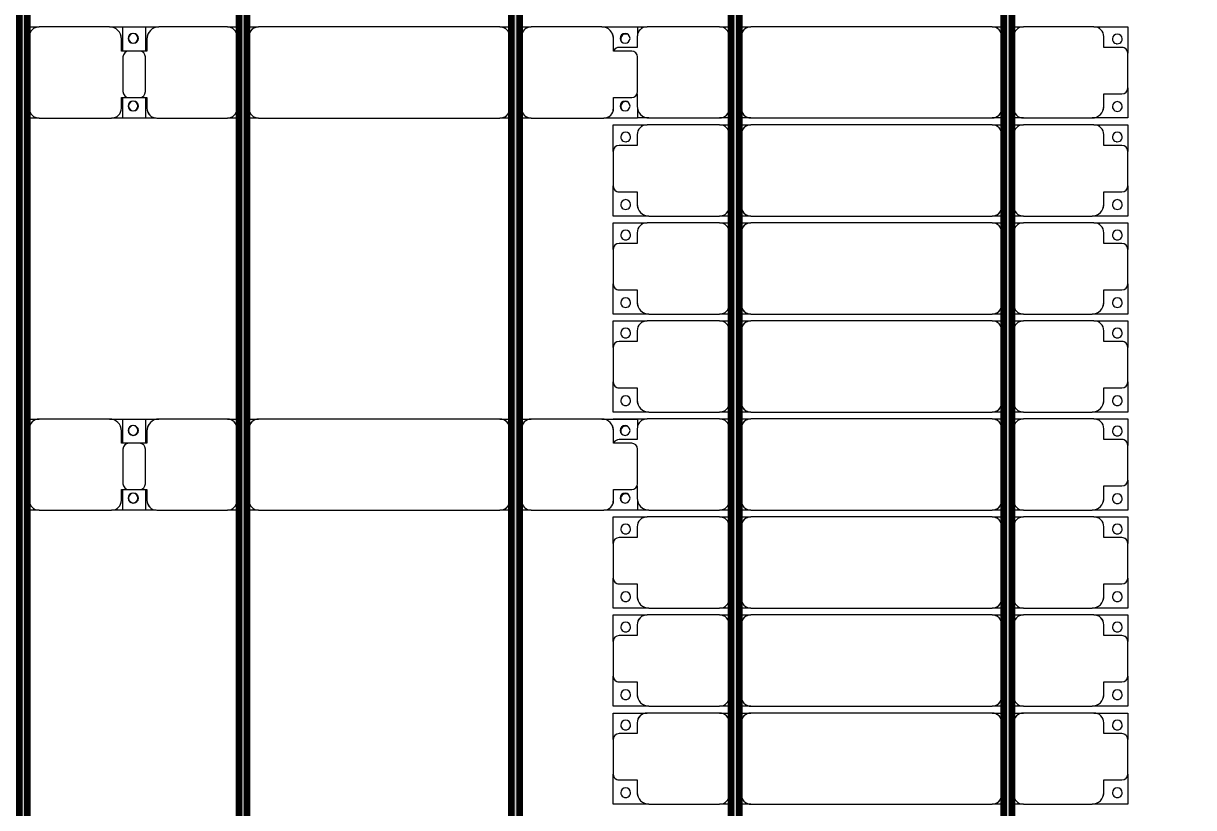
# Model space of a CAD drawing. Header units: millimetres. Extents: x 312848 to 517332, y -142134 to -35114.
# Drawn here: x 394305 to 400272, y -57078 to -53078 of the extents above; entities that cross this region are included whole.
import ezdxf

# ---------------------------------------------------------------- set-up
doc = ezdxf.new("R2010")
doc.units = ezdxf.units.MM
for name, color, linetype, lineweight in [('A-ANNO-DIMS', 211, 'Continuous', 9), ('A-ANNO-DIMS-500', 211, 'Continuous', 9), ('A-GENM', 13, 'Continuous', 9), ('S-BEAM', 12, 'Continuous', 9)]:
    doc.layers.add(name, color=color, linetype=linetype, lineweight=lineweight)
doc.styles.add('Trebuchet MS', font='trebuc.ttf', dxfattribs={"width": 0.8, "height": 1500})
doc.dimstyles.new('Arc_Length_-_3mm_Trebuchet_MS_3', dxfattribs={"dimscale": 304.8, "dimtxt": 1546.42636, "dimasz": 1.64042, "dimexe": 2.46063, "dimexo": 2.46063, "dimgap": 0.492126, "dimtad": 1, "dimdec": 0, "dimrnd": 10, "dimzin": 0, "dimdsep": 46, "dimtxsty": 'Trebuchet MS', "dimblk1": 'OBLIQUE', "dimblk2": 'OBLIQUE', "dimsah": 1, "dimcen": 0.09, "dimdle": 1.64042, "dimazin": 0, "dimtfac": 1, "dimtdec": 4, "dimtix": 1, "dimtmove": 0, "dimatfit": 3, "dimfxl": 1, "dimtvp": 1, "dimtfill": 1, "dimtolj": 1, "dimtzin": 0, "dimarcsym": 2})

# ---------------------------------------------------------------- blocks, each defined once
blk = doc.blocks.new('Dai phao do pin - DẢI PHAO ĐỠ PIN-V1-KHUNG KẾT CẤU BÈ PIN 3')
at = {"layer": 'A-GENM', "color": 7}
for p, q in [((65970, 241.6), (66029.7, 241.6)), ((66389.7, 241.6), (66029.7, 241.6)), ((66389.7, 241.6), (66572.2, 241.6)), ((66457.8, 241.6), (66640.3, 241.6)), ((66457.8, 118.2), (66457.8, 241.6)), ((66572.2, 241.6), (66572.2, 118.2)), ((66990.3, 241.6), (66640.3, 241.6)), ((66990.3, 241.6), (67050, 241.6)), ((67090, 241.6), (67149.7, 241.6)), ((68380.3, 241.6), (67149.7, 241.6)), ((68380.3, 241.6), (68440, 241.6)), ((68480, 241.6), (68539.7, 241.6)), ((68899.7, 241.6), (68539.7, 241.6)), ((68899.7, 241.6), (69082.2, 241.6)), ((69082.2, 241.6), (69082.2, 196.5)), ((65979.7, 191.6), (65979.7, -173.4)), ((66449.7, 118.2), (66449.7, 181.6)), ((66580.3, 181.6), (66580.3, 118.2)), ((67040.3, -173.4), (67040.3, 191.6)), ((67099.7, 191.6), (67099.7, -173.4)), ((68430.3, -173.4), (68430.3, 191.6)), ((68489.7, 191.6), (68489.7, -173.4)), ((68959.7, 118.2), (68959.7, 181.6)), ((66542.2, 118.2), (66449.7, 118.2)), ((66457.8, 88.2), (66457.8, -88.2)), ((66580.3, 118.2), (66487.8, 118.2)), ((66572.2, -88.2), (66572.2, 88.2)), ((69052.2, 118.2), (68959.7, 118.2)), ((69082.2, -88.2), (69082.2, 88.2)), ((66449.7, -173.4), (66449.7, -118.2)), ((66449.7, -118.2), (66542.2, -118.2)), ((66457.8, -223.4), (66457.8, -118.2)), ((66487.8, -118.2), (66580.3, -118.2)), ((66572.2, -118.2), (66572.2, -223.4)), ((66580.3, -118.2), (66580.3, -173.4)), ((68959.7, -173.4), (68959.7, -118.2)), ((68959.7, -118.2), (69052.2, -118.2)), ((69082.2, -169.7), (69082.2, -223.4)), ((66029.7, -223.4), (65970, -223.4)), ((66029.7, -223.4), (66399.7, -223.4)), ((66572.2, -223.4), (66399.7, -223.4)), ((66626.5, -223.4), (66457.8, -223.4)), ((66630.3, -223.4), (66990.3, -223.4)), ((67050, -223.4), (66990.3, -223.4)), ((67149.7, -223.4), (67090, -223.4)), ((67149.7, -223.4), (68380.3, -223.4)), ((68440, -223.4), (68380.3, -223.4)), ((68539.7, -223.4), (68480, -223.4)), ((68539.7, -223.4), (68909.7, -223.4)), ((69082.2, -223.4), (68909.7, -223.4))]:
    blk.add_line(p, q, dxfattribs=at)
for centre, radius, start, end in [((66029.7, 191.6), 50, 90, 180), ((66389.7, 181.6), 60, 0, 90), ((66640.3, 181.6), 60, 90, 180), ((66990.3, 191.6), 50, 0, 90), ((67149.7, 191.6), 50, 90, 180), ((67149.7, 191.6), 50, 105, 180), ((68380.3, 191.6), 50, 0, 90), ((68380.3, 191.6), 50, 15, 90), ((68539.7, 191.6), 50, 90, 180), ((68899.7, 181.6), 60, 360, 90), ((66029.7, 191.6), 50, 135, 180), ((66389.7, 181.6), 60, 0, 30), ((66508.6, 183.2), 25, 0, 180), ((66508.6, 183.2), 25, 180, 0), ((66511.4, 183.2), 25, 0, 180), ((66511.4, 183.2), 25, 180, 360), ((66640.3, 181.6), 60, 150, 180), ((66990.3, 191.6), 50, 0, 45), ((68539.7, 191.6), 50, 135, 180), ((68899.7, 181.6), 60, 360, 30), ((69018.6, 183.2), 25, 0, 180), ((69018.6, 183.2), 25, 180, 0), ((66487.8, 88.2), 30, 90, 180), ((66542.2, 88.2), 30, 0, 90), ((69052.2, 88.2), 30, 0, 90), ((66487.8, -88.2), 30, 180, 270), ((66542.2, -88.2), 30, 270, 0), ((69052.2, -88.2), 30, 270, 0), ((69052.2, -88.2), 30, 300, 330), ((66029.7, -173.4), 50, 180, 270), ((66029.7, -173.4), 50, 180, 225), ((66399.7, -173.4), 50, 270, 0), ((66399.7, -173.4), 50, 315, 0), ((66508.6, -161.8), 25, 0, 180), ((66508.6, -161.8), 25, 180, 360), ((66511.4, -161.8), 25, 0, 180), ((66511.4, -161.8), 25, 180, 0), ((66630.3, -173.4), 50, 180, 270), ((66630.3, -173.4), 50, 180, 225), ((66990.3, -173.4), 50, 270, 0), ((66990.3, -173.4), 50, 315, 0), ((67149.7, -173.4), 50, 180, 270), ((67149.7, -173.4), 50, 180, 270), ((68380.3, -173.4), 50, 270, 0), ((68380.3, -173.4), 50, 285, 0), ((68539.7, -173.4), 50, 180, 270), ((68539.7, -173.4), 50, 180, 225), ((68909.7, -173.4), 50, 270, 0), ((68909.7, -173.4), 50, 315, 0), ((69018.6, -161.8), 25, 0, 180), ((69018.6, -161.8), 25, 180, 0)]:
    blk.add_arc(centre, radius, start, end, dxfattribs=at)
blk = doc.blocks.new('Dai phao do pin - DẢI PHAO ĐỠ PIN-V11-KHUNG KẾT CẤU BÈ PIN 3')
at = {"layer": 'A-GENM', "color": 7}
for p, q in [((65970, 241.6), (66029.7, 241.6)), ((66389.7, 241.6), (66029.7, 241.6)), ((66389.7, 241.6), (66572.2, 241.6)), ((66457.8, 241.6), (66640.3, 241.6)), ((66457.8, 118.2), (66457.8, 241.6)), ((66572.2, 241.6), (66572.2, 118.2)), ((66990.3, 241.6), (66640.3, 241.6)), ((66990.3, 241.6), (67050, 241.6)), ((67090, 241.6), (67149.7, 241.6)), ((68380.3, 241.6), (67149.7, 241.6)), ((68380.3, 241.6), (68440, 241.6)), ((68480, 241.6), (68539.7, 241.6)), ((68899.7, 241.6), (68539.7, 241.6)), ((68899.7, 241.6), (69082.2, 241.6)), ((69082.2, 241.6), (69082.2, 196.5)), ((65979.7, 191.6), (65979.7, -173.4)), ((66449.7, 118.2), (66449.7, 181.6)), ((66580.3, 181.6), (66580.3, 118.2)), ((67040.3, -173.4), (67040.3, 191.6)), ((67099.7, 191.6), (67099.7, -173.4)), ((68430.3, -173.4), (68430.3, 191.6)), ((68489.7, 191.6), (68489.7, -173.4)), ((68959.7, 118.2), (68959.7, 181.6)), ((66542.2, 118.2), (66449.7, 118.2)), ((66457.8, 88.2), (66457.8, -88.2)), ((66580.3, 118.2), (66487.8, 118.2)), ((66572.2, -88.2), (66572.2, 88.2)), ((69052.2, 118.2), (68959.7, 118.2)), ((69082.2, -88.2), (69082.2, 88.2)), ((66449.7, -173.4), (66449.7, -118.2)), ((66449.7, -118.2), (66542.2, -118.2)), ((66457.8, -223.4), (66457.8, -118.2)), ((66487.8, -118.2), (66580.3, -118.2)), ((66572.2, -118.2), (66572.2, -223.4)), ((66580.3, -118.2), (66580.3, -173.4)), ((68959.7, -173.4), (68959.7, -118.2)), ((68959.7, -118.2), (69052.2, -118.2)), ((69082.2, -169.7), (69082.2, -223.4)), ((66029.7, -223.4), (65970, -223.4)), ((66029.7, -223.4), (66399.7, -223.4)), ((66572.2, -223.4), (66399.7, -223.4)), ((66626.5, -223.4), (66457.8, -223.4)), ((66630.3, -223.4), (66990.3, -223.4)), ((67050, -223.4), (66990.3, -223.4)), ((67149.7, -223.4), (67090, -223.4)), ((67149.7, -223.4), (68380.3, -223.4)), ((68440, -223.4), (68380.3, -223.4)), ((68539.7, -223.4), (68480, -223.4)), ((68539.7, -223.4), (68909.7, -223.4)), ((69082.2, -223.4), (68909.7, -223.4))]:
    blk.add_line(p, q, dxfattribs=at)
for centre, radius, start, end in [((66029.7, 191.6), 50, 90, 180), ((66389.7, 181.6), 60, 0, 90), ((66640.3, 181.6), 60, 90, 180), ((66990.3, 191.6), 50, 0, 90), ((67149.7, 191.6), 50, 90, 180), ((67149.7, 191.6), 50, 105, 180), ((68380.3, 191.6), 50, 0, 90), ((68380.3, 191.6), 50, 15, 90), ((68539.7, 191.6), 50, 90, 180), ((68899.7, 181.6), 60, 360, 90), ((66029.7, 191.6), 50, 135, 180), ((66389.7, 181.6), 60, 0, 30), ((66508.6, 183.2), 25, 0, 180), ((66508.6, 183.2), 25, 180, 0), ((66511.4, 183.2), 25, 0, 180), ((66511.4, 183.2), 25, 180, 360), ((66640.3, 181.6), 60, 150, 180), ((66990.3, 191.6), 50, 0, 45), ((68539.7, 191.6), 50, 135, 180), ((68899.7, 181.6), 60, 360, 30), ((69018.6, 183.2), 25, 0, 180), ((69018.6, 183.2), 25, 180, 0), ((66487.8, 88.2), 30, 90, 180), ((66542.2, 88.2), 30, 0, 90), ((69052.2, 88.2), 30, 0, 90), ((66487.8, -88.2), 30, 180, 270), ((66542.2, -88.2), 30, 270, 0), ((69052.2, -88.2), 30, 270, 0), ((69052.2, -88.2), 30, 300, 330), ((66029.7, -173.4), 50, 180, 270), ((66029.7, -173.4), 50, 180, 225), ((66399.7, -173.4), 50, 270, 0), ((66399.7, -173.4), 50, 315, 0), ((66508.6, -161.8), 25, 0, 180), ((66508.6, -161.8), 25, 180, 360), ((66511.4, -161.8), 25, 0, 180), ((66511.4, -161.8), 25, 180, 0), ((66630.3, -173.4), 50, 180, 270), ((66630.3, -173.4), 50, 180, 225), ((66990.3, -173.4), 50, 270, 0), ((66990.3, -173.4), 50, 315, 0), ((67149.7, -173.4), 50, 180, 270), ((67149.7, -173.4), 50, 180, 270), ((68380.3, -173.4), 50, 270, 0), ((68380.3, -173.4), 50, 285, 0), ((68539.7, -173.4), 50, 180, 270), ((68539.7, -173.4), 50, 180, 225), ((68909.7, -173.4), 50, 270, 0), ((68909.7, -173.4), 50, 315, 0), ((69018.6, -161.8), 25, 0, 180), ((69018.6, -161.8), 25, 180, 0)]:
    blk.add_arc(centre, radius, start, end, dxfattribs=at)
blk = doc.blocks.new('Dải phao đi lại kèm đỡ invester - DẢI PHAO ĐI LẠI-V20-KHUNG KẾT CẤU BÈ PIN 3')
at = {"layer": 'A-GENM', "color": 7}
for p, q in [((76258.4, 1312.2), (76411.8, 1312.2)), ((76258.4, 1129.7), (76258.4, 1312.2)), ((76381.8, 1282.2), (76381.8, 1189.7)), ((76588.2, 1312.2), (76411.8, 1312.2)), ((76588.2, 1312.2), (76723.4, 1312.2)), ((76618.2, 1189.7), (76618.2, 1282.2)), ((76723.4, 1312.2), (76723.4, 1139.7)), ((76758.4, 1312.2), (76911.8, 1312.2)), ((76758.4, 1129.7), (76758.4, 1312.2)), ((76881.8, 1282.2), (76881.8, 1189.7)), ((77088.2, 1312.2), (76911.8, 1312.2)), ((77088.2, 1312.2), (77223.4, 1312.2)), ((77118.2, 1189.7), (77118.2, 1282.2)), ((77223.4, 1312.2), (77223.4, 1139.7)), ((77258.4, 1312.2), (77411.8, 1312.2)), ((77258.4, 1129.7), (77258.4, 1312.2)), ((77381.8, 1282.2), (77381.8, 1189.7)), ((77588.2, 1312.2), (77411.8, 1312.2)), ((77588.2, 1312.2), (77723.4, 1312.2)), ((77618.2, 1189.7), (77618.2, 1282.2)), ((77723.4, 1312.2), (77723.4, 1139.7)), ((77794.6, 1312.2), (77803.5, 1312.2)), ((78118.2, 1189.7), (78118.2, 1282.2)), ((78169.7, 1312.2), (78176.8, 1312.2)), ((78223.4, 1312.2), (78223.4, 1139.7)), ((78258.4, 1312.2), (78411.8, 1312.2)), ((78258.4, 1129.7), (78258.4, 1312.2)), ((78381.8, 1282.2), (78381.8, 1189.7)), ((78588.2, 1312.2), (78411.8, 1312.2)), ((78588.2, 1312.2), (78723.4, 1312.2)), ((78618.2, 1189.7), (78618.2, 1282.2)), ((78723.4, 1312.2), (78723.4, 1139.7)), ((78758.4, 1312.2), (78911.8, 1312.2)), ((78758.4, 1129.7), (78758.4, 1312.2)), ((78881.8, 1282.2), (78881.8, 1189.7)), ((79088.2, 1312.2), (78911.8, 1312.2)), ((79088.2, 1312.2), (79223.4, 1312.2)), ((79118.2, 1189.7), (79118.2, 1282.2)), ((79223.4, 1312.2), (79223.4, 1139.7)), ((79258.4, 1312.2), (79411.8, 1312.2)), ((79258.4, 1129.7), (79258.4, 1312.2)), ((79381.8, 1282.2), (79381.8, 1189.7)), ((79588.2, 1312.2), (79411.8, 1312.2)), ((79588.2, 1312.2), (79723.4, 1312.2)), ((79618.2, 1189.7), (79618.2, 1282.2)), ((79723.4, 1312.2), (79723.4, 1139.7)), ((79794.6, 1312.2), (79803.5, 1312.2)), ((80118.2, 1189.7), (80118.2, 1282.2)), ((80170, 1312.2), (80176.8, 1312.2)), ((80223.4, 1312.2), (80223.4, 1139.7)), ((76381.8, 1189.7), (76318.4, 1189.7)), ((76673.4, 1189.7), (76618.2, 1189.7)), ((76723.4, 769.7), (76723.4, 1139.7)), ((76881.8, 1189.7), (76818.4, 1189.7)), ((77173.4, 1189.7), (77118.2, 1189.7)), ((77223.4, 769.7), (77223.4, 1139.7)), ((77381.8, 1189.7), (77318.4, 1189.7)), ((77673.4, 1189.7), (77618.2, 1189.7)), ((77723.4, 769.7), (77723.4, 1139.7)), ((77758.4, 1129.7), (77758.4, 1188.8)), ((77881.8, 1189.7), (77818.4, 1189.7)), ((78173.4, 1189.7), (78118.2, 1189.7)), ((78223.4, 769.7), (78223.4, 1139.7)), ((78381.8, 1189.7), (78318.4, 1189.7)), ((78673.4, 1189.7), (78618.2, 1189.7)), ((78723.4, 769.7), (78723.4, 1139.7)), ((78881.8, 1189.7), (78818.4, 1189.7)), ((79173.4, 1189.7), (79118.2, 1189.7)), ((79223.4, 769.7), (79223.4, 1139.7)), ((79381.8, 1189.7), (79318.4, 1189.7)), ((79673.4, 1189.7), (79618.2, 1189.7)), ((79723.4, 769.7), (79723.4, 1139.7)), ((79758.4, 1129.7), (79758.4, 1188.8)), ((79881.8, 1189.7), (79818.4, 1189.7)), ((80173.4, 1189.7), (80118.2, 1189.7)), ((80223.4, 769.7), (80223.4, 1139.7)), ((76258.4, 1129.7), (76258.4, 769.7)), ((76758.4, 1129.7), (76758.4, 769.7)), ((77258.4, 1129.7), (77258.4, 769.7)), ((77758.4, 1129.7), (77758.4, 769.7)), ((78258.4, 1129.7), (78258.4, 769.7)), ((78758.4, 1129.7), (78758.4, 769.7)), ((79258.4, 1129.7), (79258.4, 769.7)), ((79758.4, 1129.7), (79758.4, 769.7)), ((76258.4, 710), (76258.4, 769.7)), ((76308.4, 719.7), (76673.4, 719.7)), ((76723.4, 769.7), (76723.4, 710)), ((76758.4, 710), (76758.4, 769.7)), ((76808.4, 719.7), (77173.4, 719.7)), ((77223.4, 769.7), (77223.4, 710)), ((77258.4, 710), (77258.4, 769.7)), ((77308.4, 719.7), (77673.4, 719.7)), ((77723.4, 769.7), (77723.4, 710)), ((77758.4, 710), (77758.4, 769.7)), ((77808.4, 719.7), (78173.4, 719.7)), ((78223.4, 769.7), (78223.4, 710)), ((78258.4, 710), (78258.4, 769.7)), ((78308.4, 719.7), (78673.4, 719.7)), ((78723.4, 769.7), (78723.4, 710)), ((78758.4, 710), (78758.4, 769.7)), ((78808.4, 719.7), (79173.4, 719.7)), ((79223.4, 769.7), (79223.4, 710)), ((79258.4, 710), (79258.4, 769.7)), ((79308.4, 719.7), (79673.4, 719.7)), ((79723.4, 769.7), (79723.4, 710)), ((79758.4, 710), (79758.4, 769.7)), ((79808.4, 719.7), (80173.4, 719.7)), ((80223.4, 769.7), (80223.4, 710)), ((76258.4, 610.3), (76258.4, 670)), ((76673.4, 660.3), (76308.4, 660.3)), ((76723.4, 670), (76723.4, 610.3)), ((76758.4, 610.3), (76758.4, 670)), ((77173.4, 660.3), (76808.4, 660.3)), ((77223.4, 670), (77223.4, 610.3)), ((77258.4, 610.3), (77258.4, 670)), ((77673.4, 660.3), (77308.4, 660.3)), ((77723.4, 670), (77723.4, 610.3)), ((77758.4, 610.3), (77758.4, 670)), ((78173.4, 660.3), (77808.4, 660.3)), ((78223.4, 670), (78223.4, 610.3)), ((78258.4, 610.3), (78258.4, 670)), ((78673.4, 660.3), (78308.4, 660.3)), ((78723.4, 670), (78723.4, 610.3)), ((78758.4, 610.3), (78758.4, 670)), ((79173.4, 660.3), (78808.4, 660.3)), ((79223.4, 670), (79223.4, 610.3)), ((79258.4, 610.3), (79258.4, 670)), ((79673.4, 660.3), (79308.4, 660.3)), ((79723.4, 670), (79723.4, 610.3)), ((79758.4, 610.3), (79758.4, 670)), ((80173.4, 660.3), (79808.4, 660.3)), ((80223.4, 670), (80223.4, 610.3)), ((76258.4, 610.3), (76258.4, -620.3)), ((76723.4, -620.3), (76723.4, 610.3)), ((76758.4, 610.3), (76758.4, -620.3)), ((77223.4, -620.3), (77223.4, 610.3)), ((77258.4, 610.3), (77258.4, -620.3)), ((77723.4, -620.3), (77723.4, 610.3)), ((77758.4, 610.3), (77758.4, -620.3)), ((78223.4, -620.3), (78223.4, 610.3)), ((78258.4, 610.3), (78258.4, -620.3)), ((78723.4, -620.3), (78723.4, 610.3)), ((78758.4, 610.3), (78758.4, -620.3)), ((79223.4, -620.3), (79223.4, 610.3)), ((79258.4, 610.3), (79258.4, -620.3)), ((79723.4, -620.3), (79723.4, 610.3)), ((79758.4, 610.3), (79758.4, -620.3)), ((80223.4, -620.3), (80223.4, 610.3)), ((76258.4, -680), (76258.4, -620.3)), ((76723.4, -620.3), (76723.4, -680)), ((76758.4, -680), (76758.4, -620.3)), ((77223.4, -620.3), (77223.4, -680)), ((77258.4, -680), (77258.4, -620.3)), ((77723.4, -620.3), (77723.4, -680)), ((77758.4, -680), (77758.4, -620.3)), ((78223.4, -620.3), (78223.4, -680)), ((78258.4, -680), (78258.4, -620.3)), ((78723.4, -620.3), (78723.4, -680)), ((78758.4, -680), (78758.4, -620.3)), ((79223.4, -620.3), (79223.4, -680)), ((79258.4, -680), (79258.4, -620.3)), ((79723.4, -620.3), (79723.4, -680)), ((79758.4, -680), (79758.4, -620.3)), ((80223.4, -620.3), (80223.4, -680)), ((76308.4, -670.3), (76673.4, -670.3)), ((76808.4, -670.3), (77173.4, -670.3)), ((77308.4, -670.3), (77673.4, -670.3)), ((77808.4, -670.3), (78173.4, -670.3)), ((78308.4, -670.3), (78673.4, -670.3)), ((78808.4, -670.3), (79173.4, -670.3)), ((79308.4, -670.3), (79673.4, -670.3)), ((79808.4, -670.3), (80173.4, -670.3)), ((76258.4, -779.7), (76258.4, -720)), ((76673.4, -729.7), (76308.4, -729.7)), ((76723.4, -720), (76723.4, -779.7)), ((76758.4, -779.7), (76758.4, -720)), ((77173.4, -729.7), (76808.4, -729.7)), ((77223.4, -720), (77223.4, -779.7)), ((77258.4, -779.7), (77258.4, -720)), ((77673.4, -729.7), (77308.4, -729.7)), ((77723.4, -720), (77723.4, -779.7)), ((77758.4, -779.7), (77758.4, -720)), ((78173.4, -729.7), (77808.4, -729.7)), ((78223.4, -720), (78223.4, -779.7)), ((78258.4, -779.7), (78258.4, -720)), ((78673.4, -729.7), (78308.4, -729.7)), ((78723.4, -720), (78723.4, -779.7)), ((78758.4, -779.7), (78758.4, -720)), ((79173.4, -729.7), (78808.4, -729.7)), ((79223.4, -720), (79223.4, -779.7)), ((79258.4, -779.7), (79258.4, -720)), ((79673.4, -729.7), (79308.4, -729.7)), ((79723.4, -720), (79723.4, -779.7)), ((79758.4, -779.7), (79758.4, -720)), ((80173.4, -729.7), (79808.4, -729.7)), ((80223.4, -720), (80223.4, -779.7)), ((76258.4, -779.7), (76258.4, -1129.7)), ((76723.4, -1139.7), (76723.4, -779.7)), ((76758.4, -779.7), (76758.4, -1129.7)), ((77223.4, -1139.7), (77223.4, -779.7)), ((77258.4, -779.7), (77258.4, -1129.7)), ((77723.4, -1139.7), (77723.4, -779.7)), ((77758.4, -779.7), (77758.4, -1129.7)), ((78223.4, -1139.7), (78223.4, -779.7)), ((78258.4, -779.7), (78258.4, -1129.7)), ((78723.4, -1139.7), (78723.4, -779.7)), ((78758.4, -779.7), (78758.4, -1129.7)), ((79223.4, -1139.7), (79223.4, -779.7)), ((79258.4, -779.7), (79258.4, -1129.7)), ((79723.4, -1139.7), (79723.4, -779.7)), ((79758.4, -779.7), (79758.4, -1129.7)), ((80223.4, -1139.7), (80223.4, -779.7)), ((76258.4, -1312.2), (76258.4, -1129.7)), ((76758.4, -1312.2), (76758.4, -1129.7)), ((77258.4, -1312.2), (77258.4, -1129.7)), ((77758.4, -1312.2), (77758.4, -1129.7)), ((78258.4, -1312.2), (78258.4, -1129.7)), ((78758.4, -1312.2), (78758.4, -1129.7)), ((79258.4, -1312.2), (79258.4, -1129.7)), ((79758.4, -1312.2), (79758.4, -1129.7)), ((76318.4, -1189.7), (76381.8, -1189.7)), ((76381.8, -1189.7), (76381.8, -1282.2)), ((76618.2, -1282.2), (76618.2, -1189.7)), ((76618.2, -1189.7), (76673.4, -1189.7)), ((76723.4, -1139.7), (76723.4, -1312.2)), ((76818.4, -1189.7), (76881.8, -1189.7)), ((76881.8, -1189.7), (76881.8, -1282.2)), ((77118.2, -1282.2), (77118.2, -1189.7)), ((77118.2, -1189.7), (77173.4, -1189.7)), ((77223.4, -1139.7), (77223.4, -1312.2)), ((77318.4, -1189.7), (77381.8, -1189.7)), ((77381.8, -1189.7), (77381.8, -1282.2)), ((77618.2, -1282.2), (77618.2, -1189.7)), ((77618.2, -1189.7), (77673.4, -1189.7)), ((77723.4, -1139.7), (77723.4, -1312.2)), ((77818.4, -1189.7), (77881.8, -1189.7)), ((77881.8, -1189.7), (77881.8, -1282.2)), ((78118.2, -1282.2), (78118.2, -1189.7)), ((78118.2, -1189.7), (78173.4, -1189.7)), ((78223.4, -1139.7), (78223.4, -1312.2)), ((78318.4, -1189.7), (78381.8, -1189.7)), ((78381.8, -1189.7), (78381.8, -1282.2)), ((78618.2, -1282.2), (78618.2, -1189.7)), ((78618.2, -1189.7), (78673.4, -1189.7)), ((78723.4, -1139.7), (78723.4, -1312.2)), ((78818.4, -1189.7), (78881.8, -1189.7)), ((78881.8, -1189.7), (78881.8, -1282.2)), ((79118.2, -1282.2), (79118.2, -1189.7)), ((79118.2, -1189.7), (79173.4, -1189.7)), ((79223.4, -1139.7), (79223.4, -1312.2)), ((79318.4, -1189.7), (79381.8, -1189.7)), ((79381.8, -1189.7), (79381.8, -1282.2)), ((79618.2, -1282.2), (79618.2, -1189.7)), ((79618.2, -1189.7), (79673.4, -1189.7)), ((79723.4, -1139.7), (79723.4, -1312.2)), ((79818.4, -1189.7), (79881.8, -1189.7)), ((79881.8, -1189.7), (79881.8, -1282.2)), ((80118.2, -1282.2), (80118.2, -1189.7)), ((80118.2, -1189.7), (80173.4, -1189.7)), ((80223.4, -1139.7), (80223.4, -1312.2)), ((76411.8, -1312.2), (76258.4, -1312.2)), ((76411.8, -1312.2), (76588.2, -1312.2)), ((76723.4, -1312.2), (76588.2, -1312.2)), ((76911.8, -1312.2), (76758.4, -1312.2)), ((76911.8, -1312.2), (77088.2, -1312.2)), ((77223.4, -1312.2), (77088.2, -1312.2)), ((77411.8, -1312.2), (77258.4, -1312.2)), ((77411.8, -1312.2), (77588.2, -1312.2)), ((77723.4, -1312.2), (77588.2, -1312.2)), ((77911.8, -1312.2), (77758.4, -1312.2)), ((77911.8, -1312.2), (78088.2, -1312.2)), ((78223.4, -1312.2), (78088.2, -1312.2)), ((78411.8, -1312.2), (78258.4, -1312.2)), ((78411.8, -1312.2), (78588.2, -1312.2)), ((78723.4, -1312.2), (78588.2, -1312.2)), ((78911.8, -1312.2), (78758.4, -1312.2)), ((78911.8, -1312.2), (79088.2, -1312.2)), ((79223.4, -1312.2), (79088.2, -1312.2)), ((79411.8, -1312.2), (79258.4, -1312.2)), ((79411.8, -1312.2), (79588.2, -1312.2)), ((79723.4, -1312.2), (79588.2, -1312.2)), ((79911.8, -1312.2), (79758.4, -1312.2)), ((79911.8, -1312.2), (80088.2, -1312.2)), ((80223.4, -1312.2), (80088.2, -1312.2))]:
    blk.add_line(p, q, dxfattribs=at)
for centre, radius, start, end in [((76316.8, 1248.6), 25, 90, 270), ((76316.8, 1248.6), 25, 270, 90), ((76411.8, 1282.2), 30, 90, 180), ((76411.8, 1282.2), 30, 90, 150), ((76588.2, 1282.2), 30, 0, 90), ((76588.2, 1282.2), 30, 30, 90), ((76661.8, 1248.6), 25, 90, 270), ((76661.8, 1248.6), 25, 270, 90), ((76816.8, 1248.6), 25, 90, 270), ((76816.8, 1248.6), 25, 270, 90), ((76911.8, 1282.2), 30, 90, 180), ((76911.8, 1282.2), 30, 90, 150), ((77088.2, 1282.2), 30, 0, 90), ((77088.2, 1282.2), 30, 30, 90), ((77161.8, 1248.6), 25, 90, 270), ((77161.8, 1248.6), 25, 270, 90), ((77316.8, 1248.6), 25, 90, 270), ((77316.8, 1248.6), 25, 270, 90), ((77411.8, 1282.2), 30, 90, 180), ((77411.8, 1282.2), 30, 90, 150), ((77588.2, 1282.2), 30, 360, 90), ((77588.2, 1282.2), 30, 30, 90), ((77661.8, 1248.6), 25, 90, 270), ((77661.8, 1248.6), 25, 270, 90), ((77816.8, 1248.6), 25, 90, 120), ((77816.8, 1248.6), 25, 330, 90), ((78088.2, 1282.2), 30, 360, 60), ((78161.8, 1248.6), 25, 90, 120), ((78161.8, 1248.6), 25, 330, 90), ((78316.8, 1248.6), 25, 90, 270), ((78316.8, 1248.6), 25, 270, 90), ((78411.8, 1282.2), 30, 90, 180), ((78411.8, 1282.2), 30, 90, 150), ((78588.2, 1282.2), 30, 0, 90), ((78588.2, 1282.2), 30, 30, 90), ((78661.8, 1248.6), 25, 90, 270), ((78661.8, 1248.6), 25, 270, 90), ((78816.8, 1248.6), 25, 90, 270), ((78816.8, 1248.6), 25, 270, 90), ((78911.8, 1282.2), 30, 90, 180), ((78911.8, 1282.2), 30, 90, 150), ((79088.2, 1282.2), 30, 0, 90), ((79088.2, 1282.2), 30, 30, 90), ((79161.8, 1248.6), 25, 90, 270), ((79161.8, 1248.6), 25, 270, 90), ((79316.8, 1248.6), 25, 90, 270), ((79316.8, 1248.6), 25, 270, 90), ((79411.8, 1282.2), 30, 90, 180), ((79411.8, 1282.2), 30, 90, 150), ((79588.2, 1282.2), 30, 360, 90), ((79588.2, 1282.2), 30, 30, 90), ((79661.8, 1248.6), 25, 90, 270), ((79661.8, 1248.6), 25, 270, 90), ((79816.8, 1248.6), 25, 90, 120), ((79816.8, 1248.6), 25, 330, 90), ((80088.2, 1282.2), 30, 0, 60), ((80161.8, 1248.6), 25, 90, 120), ((80161.8, 1248.6), 25, 330, 90), ((76661.8, 1248.6), 25, 180, 195), ((77161.8, 1248.6), 25, 180, 195), ((77661.8, 1248.6), 25, 180, 195), ((78661.8, 1248.6), 25, 180, 195), ((79161.8, 1248.6), 25, 180, 195), ((79661.8, 1248.6), 25, 180, 195), ((76318.4, 1129.7), 60, 90, 180), ((76318.4, 1129.7), 60, 90, 120), ((76673.4, 1139.7), 50, 0, 90), ((76673.4, 1139.7), 50, 45, 90), ((76818.4, 1129.7), 60, 90, 180), ((76818.4, 1129.7), 60, 90, 120), ((77173.4, 1139.7), 50, 360, 90), ((77173.4, 1139.7), 50, 45, 90), ((77318.4, 1129.7), 60, 90, 180), ((77318.4, 1129.7), 60, 90, 120), ((77673.4, 1139.7), 50, 0, 90), ((77673.4, 1139.7), 50, 45, 90), ((77818.4, 1129.7), 60, 90, 180), ((77818.4, 1129.7), 60, 105, 120), ((78173.4, 1139.7), 50, 360, 90), ((78173.4, 1139.7), 50, 45, 75), ((78318.4, 1129.7), 60, 90, 180), ((78318.4, 1129.7), 60, 90, 120), ((78673.4, 1139.7), 50, 0, 90), ((78673.4, 1139.7), 50, 45, 90), ((78818.4, 1129.7), 60, 90, 180), ((78818.4, 1129.7), 60, 90, 120), ((79173.4, 1139.7), 50, 0, 90), ((79173.4, 1139.7), 50, 45, 90), ((79318.4, 1129.7), 60, 90, 180), ((79318.4, 1129.7), 60, 90, 120), ((79673.4, 1139.7), 50, 360, 90), ((79673.4, 1139.7), 50, 45, 90), ((79818.4, 1129.7), 60, 90, 180), ((79818.4, 1129.7), 60, 105, 120), ((80173.4, 1139.7), 50, 360, 90), ((80173.4, 1139.7), 50, 45, 75), ((76308.4, 769.7), 50, 180, 270), ((76308.4, 769.7), 50, 225, 270), ((76673.4, 769.7), 50, 270, 360), ((76673.4, 769.7), 50, 270, 315), ((76808.4, 769.7), 50, 180, 270), ((76808.4, 769.7), 50, 225, 270), ((77173.4, 769.7), 50, 270, 0), ((77173.4, 769.7), 50, 270, 315), ((77308.4, 769.7), 50, 180, 270), ((77308.4, 769.7), 50, 225, 270), ((77673.4, 769.7), 50, 270, 360), ((77673.4, 769.7), 50, 270, 315), ((77808.4, 769.7), 50, 180, 270), ((77808.4, 769.7), 50, 225, 270), ((78173.4, 769.7), 50, 270, 360), ((78173.4, 769.7), 50, 270, 315), ((78308.4, 769.7), 50, 180, 270), ((78308.4, 769.7), 50, 225, 270), ((78673.4, 769.7), 50, 270, 0), ((78673.4, 769.7), 50, 270, 315), ((78808.4, 769.7), 50, 180, 270), ((78808.4, 769.7), 50, 225, 270), ((79173.4, 769.7), 50, 270, 0), ((79173.4, 769.7), 50, 270, 315), ((79308.4, 769.7), 50, 180, 270), ((79308.4, 769.7), 50, 225, 270), ((79673.4, 769.7), 50, 270, 360), ((79673.4, 769.7), 50, 270, 315), ((79808.4, 769.7), 50, 180, 270), ((79808.4, 769.7), 50, 225, 270), ((80173.4, 769.7), 50, 270, 360), ((80173.4, 769.7), 50, 270, 315), ((76308.4, 610.3), 50, 90, 180), ((76308.4, 610.3), 50, 105, 180), ((76673.4, 610.3), 50, 360, 90), ((76673.4, 610.3), 50, 15, 90), ((76808.4, 610.3), 50, 90, 180), ((76808.4, 610.3), 50, 105, 180), ((77173.4, 610.3), 50, 360, 90), ((77173.4, 610.3), 50, 15, 90), ((77308.4, 610.3), 50, 90, 180), ((77308.4, 610.3), 50, 105, 180), ((77673.4, 610.3), 50, 360, 90), ((77673.4, 610.3), 50, 15, 90), ((77808.4, 610.3), 50, 90, 180), ((77808.4, 610.3), 50, 105, 180), ((78173.4, 610.3), 50, 360, 90), ((78173.4, 610.3), 50, 15, 90), ((78308.4, 610.3), 50, 90, 180), ((78308.4, 610.3), 50, 105, 180), ((78673.4, 610.3), 50, 0, 90), ((78673.4, 610.3), 50, 15, 90), ((78808.4, 610.3), 50, 90, 180), ((78808.4, 610.3), 50, 105, 180), ((79173.4, 610.3), 50, 0, 90), ((79173.4, 610.3), 50, 15, 90), ((79308.4, 610.3), 50, 90, 180), ((79308.4, 610.3), 50, 105, 180), ((79673.4, 610.3), 50, 0, 90), ((79673.4, 610.3), 50, 15, 90), ((79808.4, 610.3), 50, 90, 180), ((79808.4, 610.3), 50, 105, 180), ((80173.4, 610.3), 50, 0, 90), ((80173.4, 610.3), 50, 15, 90), ((76308.4, -620.3), 50, 180, 270), ((76308.4, -620.3), 50, 195, 270), ((76673.4, -620.3), 50, 270, 360), ((76673.4, -620.3), 50, 270, 360), ((76808.4, -620.3), 50, 180, 270), ((76808.4, -620.3), 50, 195, 270), ((77173.4, -620.3), 50, 270, 360), ((77173.4, -620.3), 50, 270, 360), ((77308.4, -620.3), 50, 180, 270), ((77308.4, -620.3), 50, 195, 270), ((77673.4, -620.3), 50, 270, 360), ((77673.4, -620.3), 50, 270, 360), ((77808.4, -620.3), 50, 180, 270), ((77808.4, -620.3), 50, 195, 270), ((78173.4, -620.3), 50, 270, 360), ((78173.4, -620.3), 50, 270, 360), ((78308.4, -620.3), 50, 180, 270), ((78308.4, -620.3), 50, 195, 270), ((78673.4, -620.3), 50, 270, 0), ((78673.4, -620.3), 50, 270, 0), ((78808.4, -620.3), 50, 180, 270), ((78808.4, -620.3), 50, 195, 270), ((79173.4, -620.3), 50, 270, 0), ((79173.4, -620.3), 50, 270, 0), ((79308.4, -620.3), 50, 180, 270), ((79308.4, -620.3), 50, 195, 270), ((79673.4, -620.3), 50, 270, 0), ((79673.4, -620.3), 50, 270, 0), ((79808.4, -620.3), 50, 180, 270), ((79808.4, -620.3), 50, 195, 240), ((80173.4, -620.3), 50, 270, 360), ((80173.4, -620.3), 50, 270, 360), ((79808.4, -620.3), 50, 244.62968, 270), ((76308.4, -779.7), 50, 90, 180), ((76308.4, -779.7), 50, 90, 135), ((76673.4, -779.7), 50, 0, 90), ((76673.4, -779.7), 50, 45, 90), ((76808.4, -779.7), 50, 90, 180), ((76808.4, -779.7), 50, 90, 135), ((77173.4, -779.7), 50, 360, 90), ((77173.4, -779.7), 50, 45, 90), ((77308.4, -779.7), 50, 90, 180), ((77308.4, -779.7), 50, 90, 135), ((77673.4, -779.7), 50, 0, 90), ((77673.4, -779.7), 50, 45, 90), ((77808.4, -779.7), 50, 90, 180), ((77808.4, -779.7), 50, 90, 135), ((78173.4, -779.7), 50, 360, 90), ((78173.4, -779.7), 50, 45, 90), ((78308.4, -779.7), 50, 90, 180), ((78308.4, -779.7), 50, 90, 135), ((78673.4, -779.7), 50, 0, 90), ((78673.4, -779.7), 50, 45, 90), ((78808.4, -779.7), 50, 90, 180), ((78808.4, -779.7), 50, 90, 135), ((79173.4, -779.7), 50, 0, 90), ((79173.4, -779.7), 50, 45, 90), ((79308.4, -779.7), 50, 90, 180), ((79308.4, -779.7), 50, 90, 135), ((79673.4, -779.7), 50, 360, 90), ((79673.4, -779.7), 50, 45, 90), ((79808.4, -779.7), 50, 90, 180), ((79808.4, -779.7), 50, 90, 135), ((80173.4, -779.7), 50, 0, 90), ((80173.4, -779.7), 50, 45, 90), ((76318.4, -1129.7), 60, 180, 270), ((76818.4, -1129.7), 60, 180, 270), ((77318.4, -1129.7), 60, 180, 270), ((77818.4, -1129.7), 60, 180, 270), ((78318.4, -1129.7), 60, 180, 270), ((78818.4, -1129.7), 60, 180, 270), ((79318.4, -1129.7), 60, 180, 270), ((79818.4, -1129.7), 60, 180, 270), ((76318.4, -1129.7), 60, 240, 270), ((76673.4, -1139.7), 50, 270, 0), ((76673.4, -1139.7), 50, 270, 315), ((76818.4, -1129.7), 60, 240, 270), ((77173.4, -1139.7), 50, 270, 360), ((77173.4, -1139.7), 50, 270, 315), ((77318.4, -1129.7), 60, 240, 270), ((77673.4, -1139.7), 50, 270, 360), ((77673.4, -1139.7), 50, 270, 315), ((77818.4, -1129.7), 60, 240, 270), ((78173.4, -1139.7), 50, 270, 0), ((78173.4, -1139.7), 50, 270, 315), ((78318.4, -1129.7), 60, 240, 270), ((78673.4, -1139.7), 50, 270, 0), ((78673.4, -1139.7), 50, 270, 315), ((78818.4, -1129.7), 60, 240, 270), ((79173.4, -1139.7), 50, 270, 0), ((79173.4, -1139.7), 50, 270, 315), ((79318.4, -1129.7), 60, 240, 270), ((79673.4, -1139.7), 50, 270, 0), ((79673.4, -1139.7), 50, 270, 315), ((79818.4, -1129.7), 60, 240, 270), ((80173.4, -1139.7), 50, 270, 0), ((80173.4, -1139.7), 50, 270, 315), ((76316.8, -1258.6), 25, 90, 270), ((76316.8, -1258.6), 25, 270, 90), ((76661.8, -1258.6), 25, 90, 270), ((76661.8, -1258.6), 25, 165, 180), ((76661.8, -1258.6), 25, 270, 90), ((76816.8, -1258.6), 25, 90, 270), ((76816.8, -1258.6), 25, 270, 90), ((77161.8, -1258.6), 25, 90, 270), ((77161.8, -1258.6), 25, 165, 180), ((77161.8, -1258.6), 25, 270, 90), ((77316.8, -1258.6), 25, 90, 270), ((77316.8, -1258.6), 25, 270, 90), ((77661.8, -1258.6), 25, 90, 270), ((77661.8, -1258.6), 25, 165, 180), ((77661.8, -1258.6), 25, 270, 90), ((77816.8, -1258.6), 25, 90, 270), ((77816.8, -1258.6), 25, 270, 90), ((78161.8, -1258.6), 25, 90, 270), ((78161.8, -1258.6), 25, 165, 180), ((78161.8, -1258.6), 25, 270, 90), ((78316.8, -1258.6), 25, 90, 270), ((78316.8, -1258.6), 25, 270, 90), ((78661.8, -1258.6), 25, 90, 270), ((78661.8, -1258.6), 25, 165, 180), ((78661.8, -1258.6), 25, 270, 90), ((78816.8, -1258.6), 25, 90, 270), ((78816.8, -1258.6), 25, 270, 90), ((79161.8, -1258.6), 25, 90, 270), ((79161.8, -1258.6), 25, 165, 180), ((79161.8, -1258.6), 25, 270, 90), ((79316.8, -1258.6), 25, 90, 270), ((79316.8, -1258.6), 25, 270, 90), ((79661.8, -1258.6), 25, 90, 270), ((79661.8, -1258.6), 25, 165, 180), ((79661.8, -1258.6), 25, 270, 90), ((79816.8, -1258.6), 25, 90, 270), ((79816.8, -1258.6), 25, 270, 90), ((80161.8, -1258.6), 25, 90, 270), ((80161.8, -1258.6), 25, 165, 180), ((80161.8, -1258.6), 25, 270, 90), ((76411.8, -1282.2), 30, 180, 270), ((76411.8, -1282.2), 30, 210, 270), ((76588.2, -1282.2), 30, 270, 0), ((76588.2, -1282.2), 30, 270, 330), ((76911.8, -1282.2), 30, 180, 270), ((76911.8, -1282.2), 30, 210, 270), ((77088.2, -1282.2), 30, 270, 0), ((77088.2, -1282.2), 30, 270, 330), ((77411.8, -1282.2), 30, 180, 270), ((77411.8, -1282.2), 30, 210, 270), ((77588.2, -1282.2), 30, 270, 0), ((77588.2, -1282.2), 30, 270, 330), ((77911.8, -1282.2), 30, 180, 270), ((77911.8, -1282.2), 30, 210, 270), ((78088.2, -1282.2), 30, 270, 0), ((78088.2, -1282.2), 30, 270, 330), ((78411.8, -1282.2), 30, 180, 270), ((78411.8, -1282.2), 30, 210, 270), ((78588.2, -1282.2), 30, 270, 0), ((78588.2, -1282.2), 30, 270, 330), ((78911.8, -1282.2), 30, 180, 270), ((78911.8, -1282.2), 30, 210, 270), ((79088.2, -1282.2), 30, 270, 360), ((79088.2, -1282.2), 30, 270, 330), ((79411.8, -1282.2), 30, 180, 270), ((79411.8, -1282.2), 30, 210, 270), ((79588.2, -1282.2), 30, 270, 360), ((79588.2, -1282.2), 30, 270, 330), ((79911.8, -1282.2), 30, 180, 270), ((79911.8, -1282.2), 30, 210, 270), ((80088.2, -1282.2), 30, 270, 0), ((80088.2, -1282.2), 30, 270, 330)]:
    blk.add_arc(centre, radius, start, end, dxfattribs=at)
blk = doc.blocks.new('Dầm C52 - Dầm C52-66353-KHUNG KẾT CẤU BÈ PIN 3')
at = {"layer": 'S-BEAM', "lineweight": 140}
blk.add_hatch(color=1, dxfattribs=at).paths.add_polyline_path([(-45616.3, 20), (-45616.3, -20), (45616.3, -20), (45616.3, 20), (-45569, 20)])
at = {"layer": 'S-BEAM', "color": 1, "lineweight": 140}
for p, q in [((-45616.3, 20), (45616.3, 20)), ((45616.3, -20), (-45616.3, -20))]:
    blk.add_line(p, q, dxfattribs=at)
blk = doc.blocks.new('Dầm C52 - Dầm C52-V13-KHUNG KẾT CẤU BÈ PIN 3')
at = {"layer": 'S-BEAM', "lineweight": 140}
blk.add_hatch(color=1, dxfattribs=at).paths.add_polyline_path([(-45616.3, 20), (-45616.3, -20), (45616.3, -20), (45616.3, 20), (-45569, 20)])
at = {"layer": 'S-BEAM', "color": 1, "lineweight": 140}
for p, q in [((-45616.3, 20), (45616.3, 20)), ((45616.3, -20), (-45616.3, -20))]:
    blk.add_line(p, q, dxfattribs=at)
blk = doc.blocks.new('be pin 3_rvt-1-KHUNG KẾT CẤU BÈ PIN 3')
at = {"layer": 'A-GENM', "color": 4, "lineweight": 25, "rotation": 90.00000000000026}
blk.add_blockref('Dải phao đi lại kèm đỡ invester - DẢI PHAO ĐI LẠI-V20-KHUNG KẾT CẤU BÈ PIN 3', (398624.7, -133318.6), dxfattribs=at)
at = {"layer": 'A-GENM', "color": 4, "lineweight": 25}
for name, p in [('Dai phao do pin - DẢI PHAO ĐỠ PIN-V11-KHUNG KẾT CẤU BÈ PIN 3', (328354.7, -53337.3)), ('Dai phao do pin - DẢI PHAO ĐỠ PIN-V1-KHUNG KẾT CẤU BÈ PIN 3', (328354.7, -55337.3))]:
    blk.add_blockref(name, p, dxfattribs=at)
at = {"layer": 'S-BEAM', "color": 4, "lineweight": 25, "rotation": 89.99999999999962}
for name, p in [('Dầm C52 - Dầm C52-V13-KHUNG KẾT CẤU BÈ PIN 3', (394304.7, -88363.7)), ('Dầm C52 - Dầm C52-V13-KHUNG KẾT CẤU BÈ PIN 3', (395424.7, -88363.7)), ('Dầm C52 - Dầm C52-V13-KHUNG KẾT CẤU BÈ PIN 3', (396814.7, -88363.7)), ('Dầm C52 - Dầm C52-66353-KHUNG KẾT CẤU BÈ PIN 3', (397934.7, -88363.7)), ('Dầm C52 - Dầm C52-V13-KHUNG KẾT CẤU BÈ PIN 3', (399324.7, -88363.7))]:
    blk.add_blockref(name, p, dxfattribs=at)
blk = doc.blocks.new('DIMBLOCK5-KHUNG KẾT CẤU BÈ PIN 3')
at = {"layer": 'A-ANNO-DIMS-500', "transparency": 16777216}
for p, q in [((413167.6, -113837.3), (413167.6, -42837.3)), ((413167.6, -43337.3), (399246.1, -43337.3)), ((413167.6, -43337.3), (413917.6, -43337.3)), ((413167.6, -113337.3), (412417.6, -113337.3)), ((413167.6, -113337.3), (413564, -113337.3))]:
    blk.add_line(p, q, dxfattribs=at)
at = {"layer": 'A-ANNO-DIMS-500', "lineweight": 70, "transparency": 16777216}
for p, q in [((413167.6, -43337.3), (412917.6, -43087.3)), ((413167.6, -43337.3), (413417.6, -43587.3)), ((413167.6, -113337.3), (412917.6, -113087.3)), ((413167.6, -113337.3), (413417.6, -113587.3))]:
    blk.add_line(p, q, dxfattribs=at)
at = {"layer": 'A-ANNO-DIMS-500', "color": 0, "transparency": 16777216, "insert": (411098.2, -80303.1), "char_height": 1500, "width": 4717.911, "attachment_point": 1, "rotation": 90, "line_spacing_factor": 1.048425, "style": 'Trebuchet MS', "bg_fill": 3, "box_fill_scale": 1.25, "bg_fill_color": 256, "bg_fill_true_color": 13158600, "bg_fill_transparency": 0}
blk.add_mtext('70000', dxfattribs=at)
blk = doc.blocks.new('_Oblique')
at = {"color": 0, "linetype": 'ByBlock', "lineweight": -2}
blk.add_line((-0.5, -0.5), (0.5, 0.5), dxfattribs=at)

msp = doc.modelspace()

# ---------------------------------------------------------------- block references
at = {"lineweight": 5}
msp.add_blockref('be pin 3_rvt-1-KHUNG KẾT CẤU BÈ PIN 3', (0, 0), dxfattribs=at)

# ---------------------------------------------------------------- next in the draw order: dimensions: what is measured, and where the dimension line sits
at = {"layer": 'A-ANNO-DIMS'}
dim = msp.add_linear_dim(base=(413167.6, -43337.3), p1=(412814, -113337.3), p2=(398496.1, -43337.3), angle=90, dimstyle='Arc_Length_-_3mm_Trebuchet_MS_3', override={"dimpost": '<>', "dimfxl": 71449.305142}, dxfattribs=at)
dim.commit()
dim.dimension.update_dxf_attribs({"geometry": 'DIMBLOCK5-KHUNG KẾT CẤU BÈ PIN 3', "text_midpoint": (412254.4, -78337.3)})

doc.saveas('drawing.dxf')
